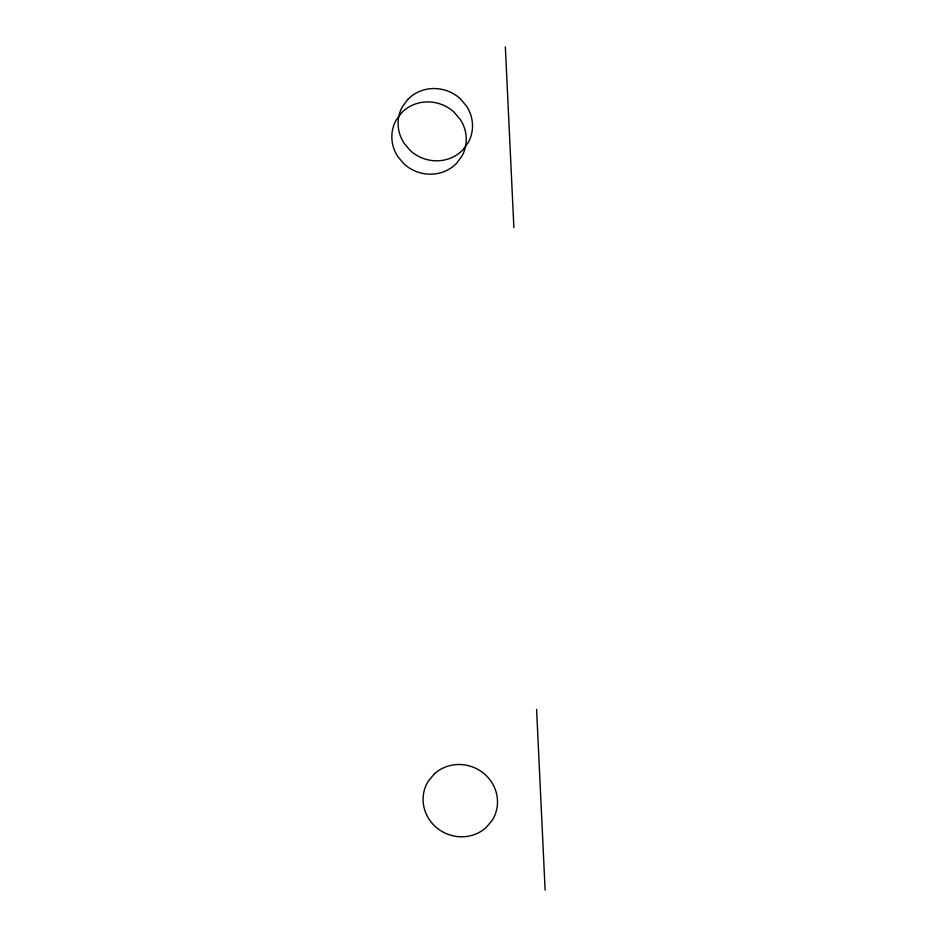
<?xml version="1.0" encoding="UTF-8"?>
<svg xmlns="http://www.w3.org/2000/svg" width="937" height="937" viewBox="0 0 937 937"><rect width="100%" height="100%" fill="white"/><g stroke="black" fill="none" stroke-linecap="round" stroke-linejoin="round"><path stroke-width="1.41" d="M505.348 46.85L513.874 227.562M536.596 709.438L545.123 890.15M407.818 99.392L402.266 106.935A37.515 35.84 25 0 0 403.964 143.08L410.23 150.506A37.515 35.84 25 0 0 462.808 149.943L468.359 142.401A37.515 35.84 25 0 0 466.649 106.256L460.395 98.842A37.515 35.84 25 0 0 407.818 99.392M401.563 112.768L396.011 120.323A37.515 35.84 25 0 0 397.71 156.456L403.976 163.881A37.515 35.84 25 0 0 456.553 163.331L462.105 155.788A37.515 35.84 25 0 0 460.407 119.643L454.14 112.217A37.515 35.84 25 0 0 401.563 112.768M434.428 773.798L428.385 780.978A37.515 35.84 25 0 0 437.157 828.144A37.515 35.84 25 0 0 486.186 827.488L492.218 820.308A37.515 35.84 25 0 0 483.445 773.142A37.515 35.84 25 0 0 434.428 773.798"/></g></svg>
